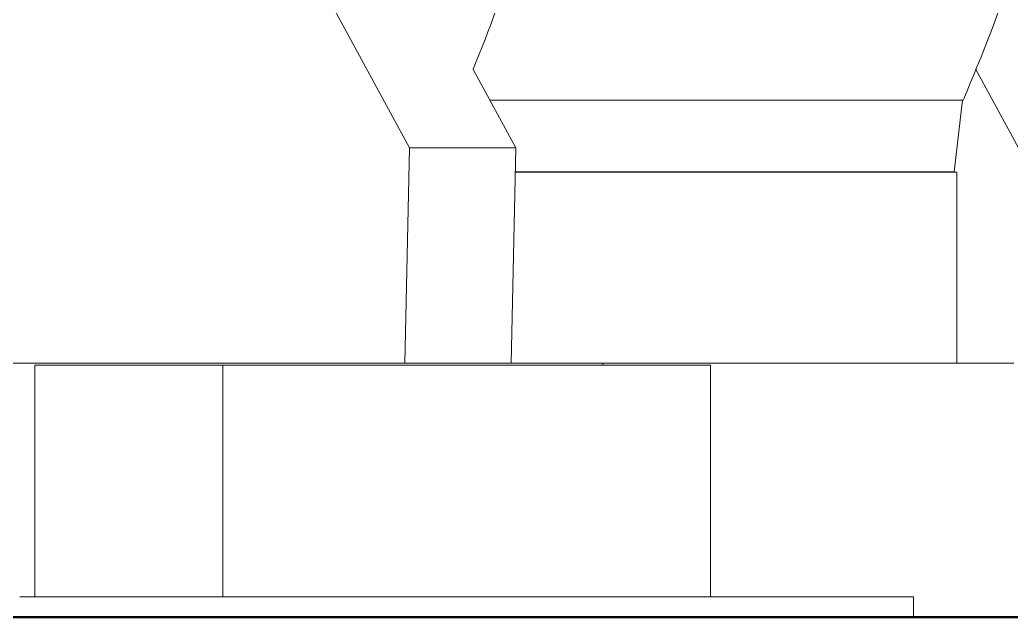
# Model space of a CAD drawing. Extents: x 4834 to 83801, y -13735 to 32221.
# Drawn here: x 13855.44 to 13879.84, y -12508.54 to -12493.83 of the extents above; entities that cross this region are included whole.
import ezdxf

# ---------------------------------------------------------------- set-up
doc = ezdxf.new("R2010")
doc.units = 0
doc.header["$LTSCALE"] = 8
doc.header["$MEASUREMENT"] = 0
doc.linetypes.add('Grid Line 1_2_', pattern=[0.875, 0.5, -0.125, 0.125, -0.125])
doc.layers.get('0').update_dxf_attribs({"lineweight": 9})
for name, color, linetype, lineweight in [('A-DIM-480', 52, 'Continuous', 18), ('A-FLOR-LEVL', 51, 'Continuous', 9), ('A-WALL', 7, 'Continuous', 40), ('A-Wall-New', 1, 'Continuous', 50), ('DIM', 8, 'Continuous', 5), ('door', 43, 'Continuous', 13), ('first_dwg', 8, 'Continuous', 9), ('Furniture', 132, 'Continuous', 5), ('G-IMPT', 8, 'Continuous', 9), ('I-FURN', 30, 'Continuous', 9)]:
    doc.layers.add(name, color=color, linetype=linetype, lineweight=lineweight)
doc.layers.add('A-WALL-PATT', color=253, linetype='Continuous')

# ---------------------------------------------------------------- blocks, each defined once
blk = doc.blocks.new('first_dwg_A$C4D910482-V18-Section 1')
at = {"layer": 'Furniture'}
for p, q in [((1111.364, 0), (1121.007, 0)), ((1112.422, 0), (1119.31, 0)), ((1119.31, 0), (1122.806, 0)), ((1121.007, 0), (1129.447, 0)), ((1126.864, 0), (1127.75, 0)), ((1127.209, 0), (1127.112, 0)), ((1127.75, 0), (1127.137, 0)), ((1129.447, 0), (1127.209, 0))]:
    blk.add_line(p, q, dxfattribs=at)
at = {"layer": 'Furniture', "flags": 128}
for points in [[(1105.12, 0), (1091.762, 0), (1112.422, 0)], [(1104.537, 0), (1103.479, 0), (1111.364, 0)]]:
    blk.add_lwpolyline(points, dxfattribs=at)
blk = doc.blocks.new('first_dwg_A$C4D910482-V19-Section 1')
at = {"layer": 'Furniture'}
for p, q in [((1127.112, 0), (1129.095, 0)), ((1127.112, 0), (1127.397, 0)), ((1129.095, 0), (1127.14, 0)), ((1127.397, 0), (1127.14, 0))]:
    blk.add_line(p, q, dxfattribs=at)
at = {"layer": 'Furniture', "flags": 128}
blk.add_lwpolyline([(1105.12, 0), (1091.41, 0), (1100.485, 0)], dxfattribs=at)
blk = doc.blocks.new('first_dwg__U47-354713-Section 1')
at = {"layer": 'door'}
blk.add_line((1107.467, 0), (1096.923, 0), dxfattribs=at)
at = {"layer": 'door', "flags": 128}
blk.add_lwpolyline([(1132.923, 0), (1107.467, 0), (1106.23, 0), (1131.686, 0)], close=True, dxfattribs=at)
blk = doc.blocks.new('first_dwg-354694-Section 1')
at = {"layer": 'A-DIM-480', "color": 42, "lineweight": 13}
blk.add_line((1087.113, 0), (1153.113, 0), dxfattribs=at)
at = {"layer": 'A-DIM-480'}
for p in [(1091.613, 0), (1096.613, 0)]:
    blk.add_line(p, (1190.458, 0), dxfattribs=at)
at = {"layer": 'A-Wall-New'}
for p, q in [((1084.613, 0), (1144.613, 0)), ((1090.113, 0), (1150.113, 0))]:
    blk.add_line(p, q, dxfattribs=at)
at = {"layer": 'DIM', "color": 55, "lineweight": 13}
blk.add_line((1147.593, 0), (841.667, 0), dxfattribs=at)
for name in ['first_dwg_A$C4D910482-V19-Section 1', 'first_dwg_A$C4D910482-V18-Section 1', 'first_dwg__U47-354713-Section 1']:
    blk.add_blockref(name, (0, 0))
blk = doc.blocks.new('Captain_Kirk_simplified_chair_2_22296 - Captain_Kirk_simplified_chair_2_22296-V41-Section 1')
at = {"layer": 'I-FURN'}
for q in [(1105.485, 0.5), (1110.114, 6.201)]:
    blk.add_line((1105.485, 6.201), q, dxfattribs=at)
blk = doc.blocks.new('Captain_Kirk_simplified_chair_2_22296 - Captain_Kirk_simplified_chair_2_22296-V42-Section 1')
at = {"layer": 'I-FURN'}
for p, q in [((1114.707, 11.552), (1110.402, 19.504)), ((1116.269, 13.501), (1117.324, 11.552)), ((1129.697, 11.552), (1128.641, 13.502)), ((1128.334, 12.727), (1116.688, 12.727)), ((1128.314, 12.73), (1128.11, 10.963)), ((1114.595, 6.25), (1114.707, 11.552)), ((1117.324, 11.552), (1114.707, 11.552)), ((1117.324, 11.552), (1117.211, 6.25)), ((1117.311, 10.963), (1128.11, 10.963)), ((1128.176, 10.96), (1117.311, 10.96)), ((1128.176, 10.96), (1128.11, 10.963)), ((1128.176, 6.25), (1128.176, 10.96)), ((1097.732, 6.25), (1114.595, 6.25)), ((1110.116, 6.201), (1110.116, 0.5)), ((1110.118, 6.201), (1112.976, 6.201)), ((1112.976, 6.201), (1122.116, 6.201)), ((1117.211, 6.25), (1114.595, 6.25)), ((1128.176, 6.25), (1117.211, 6.25)), ((1122.116, 0.5), (1122.116, 6.201)), ((1129.584, 6.25), (1128.176, 6.25)), ((1105.12, 0.5), (1110.359, 0.5)), ((1110.359, 0.5), (1127.116, 0.5)), ((1127.116, 0), (1127.116, 0.5)), ((1110.359, 0), (1105.12, 0)), ((1127.116, 0), (1110.359, 0))]:
    blk.add_line(p, q, dxfattribs=at)
for centre, start_param, end_param in [((1095.183, 32.207), 4.248149, 4.419111), ((1082.806, 32.207), 4.267797, 4.416109)]:
    blk.add_ellipse(centre, major_axis=(0, 43.509), ratio=0.852117, start_param=start_param, end_param=end_param, dxfattribs=at)

msp = doc.modelspace()

# ---------------------------------------------------------------- hatches: boundary and pattern name
at = {"layer": 'A-WALL-PATT', "lineweight": 9}
h = msp.add_hatch(dxfattribs=at)
h.set_pattern_fill('FP_3', color=256, style=0, pattern_type=2)
h.set_pattern_definition([(0, (13837.783, -12508.538), (0, 8), []), (90, (13837.783, -12508.538), (-8, 8), [8, -8])])
h.paths.add_polyline_path([(13840.59538, -12508.53771), (13850.81164, -12508.53771), (13850.81164, -12508.03771), (13855.81161, -12508.03771), (13855.81161, -12502.33709), (13872.44009, -12502.33709), (13872.44009, -12508.03771), (13877.43824, -12508.03771), (13877.43824, -12508.53771), (13894.87708, -12508.53771), (13894.87708, -12400.53771), (13840.59538, -12400.53771), (13840.6321, -12485.87241), (13841.17424, -12485.91588), (13842.69051, -12486.06061), (13842.7009, -12486.10439), (13843.19361, -12486.13611), (13843.29534, -12486.09827), (13844.43735, -12486.09798), (13847.54657, -12486.5225), (13847.61339, -12486.2325), (13847.74513, -12486.12161), (13847.95952, -12486.09798), (13849.01778, -12486.09798), (13852.8843, -12486.63557), (13852.86652, -12486.58041), (13854.16229, -12486.56311), (13854.20212, -12486.31527), (13854.3154, -12486.16827), (13854.46285, -12486.09937), (13855.61538, -12486.09798), (13859.30922, -12486.58041), (13859.33124, -12486.30132), (13859.52152, -12486.00443), (13859.53128, -12485.97204), (13859.67165, -12485.91358), (13860.60086, -12485.87219), (13860.66588, -12485.86571), (13860.6917, -12485.81245), (13861.02032, -12485.84704), (13861.03044, -12485.90197), (13863.204, -12486.17354), (13863.24102, -12486.18271), (13863.60015, -12486.19708), (13863.65, -12486.03344), (13864.09368, -12483.19577), (13864.67658, -12480.18682), (13864.82834, -12479.87178), (13865.45964, -12479.70224), (13865.78374, -12479.66819), (13879.82219, -12479.71158), (13880.44886, -12479.89331), (13880.81585, -12480.09019), (13881.00509, -12480.22062), (13880.96818, -12480.86428), (13880.81023, -12483.36441), (13880.66246, -12486.54682), (13880.62605, -12486.82107), (13880.72142, -12486.82368), (13880.91894, -12486.98431), (13880.99249, -12487.10976), (13880.99249, -12487.80385), (13880.81116, -12488.03431), (13880.64915, -12488.1138), (13880.2926, -12488.19002), (13880.1176, -12488.90844), (13881.00076, -12488.90844), (13880.08235, -12491.99852), (13880.02751, -12492.16023), (13882.63992, -12496.98589), (13882.5273, -12502.28771), (13843.69505, -12502.28771), (13840.59538, -12492.6744), (13840.59538, -12504.94969)], flags=0)
h.paths.add_polyline_path([(13855.21302, -12486.58041), (13855.21601, -12486.58041), (13855.21094, -12486.58041)], flags=0)

# ---------------------------------------------------------------- linework, layer by layer
at = {"layer": 'A-FLOR-LEVL', "linetype": 'Grid Line 1_2_'}
msp.add_line((12783.38619, -12508.53771), (14033.99315, -12508.53771), dxfattribs=at)
at = {"layer": 'A-WALL'}
msp.add_line((13877.43824, -12508.53771), (13894.87708, -12508.53771), dxfattribs=at)

# ---------------------------------------------------------------- block references
at = {"layer": 'first_dwg', "color": 52, "lineweight": 20}
msp.add_blockref('first_dwg-354694-Section 1', (12750.32625, -12508.53771), dxfattribs=at)
at = {"layer": 'G-IMPT'}
for name in ['Captain_Kirk_simplified_chair_2_22296 - Captain_Kirk_simplified_chair_2_22296-V41-Section 1', 'Captain_Kirk_simplified_chair_2_22296 - Captain_Kirk_simplified_chair_2_22296-V42-Section 1']:
    msp.add_blockref(name, (12750.32625, -12508.53771), dxfattribs=at)

doc.saveas('drawing.dxf')
